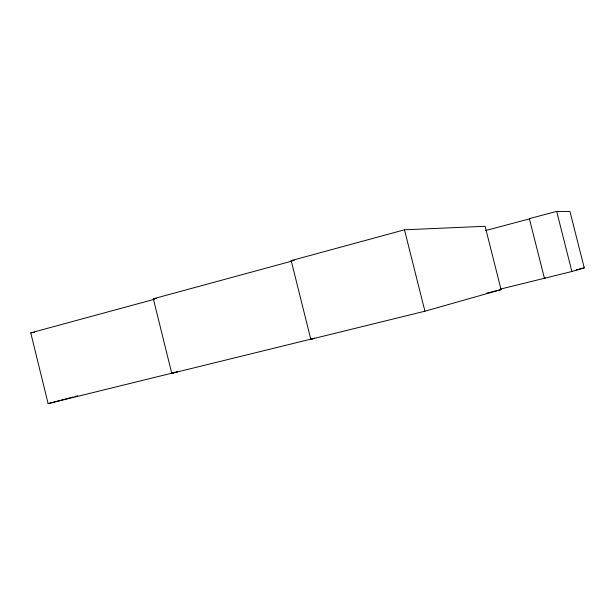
<?xml version="1.0" encoding="UTF-8"?>
<svg xmlns="http://www.w3.org/2000/svg" width="615" height="615" viewBox="0 0 615 615"><rect width="100%" height="100%" fill="white"/><g stroke="black" fill="none" stroke-linecap="round" stroke-linejoin="round"><path stroke-width="0.92" d="M500.018 289.204L571.896 271.507L584.25 267.879L569.967 211.545L556.66 211.391L529.354 218.64L544.444 278.28L545.459 277.988M424.927 311.205L501.079 289.619L485.097 226.282L404.478 229.802L291.187 260.629L310.798 339.257L424.927 311.205L404.478 229.802M310.798 339.257L314.496 338.242L171.762 373.328L153.327 298.79L292.256 261.014M171.762 373.328L177.404 371.821L48.116 403.609L30.75 332.861L154.519 299.236M485.243 230.617L529.523 218.871M48.116 403.609L73.124 397.021M74.976 396.529L77.759 395.799M576.17 269.877L584.25 267.879M486.427 293.232L501.079 289.619M30.75 332.861L34.54 332.246M153.327 298.79L156.648 298.329M291.187 260.629L294.27 260.329M529.354 218.64L530.445 218.625M556.66 211.391L571.896 271.507"/></g></svg>
